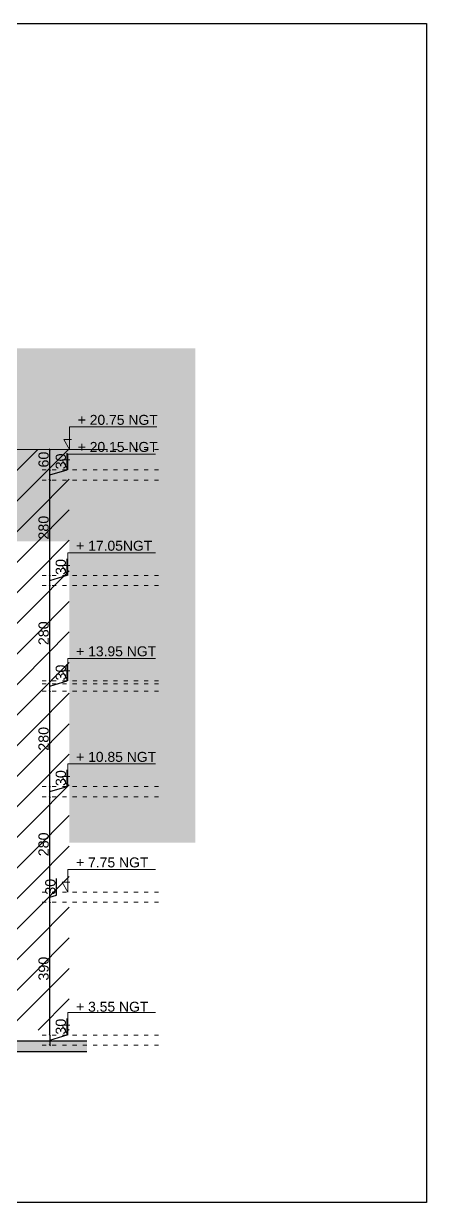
# Model space of a CAD drawing. Header units: millimetres. Extents: x 2804 to 3317, y 6834 to 7064.
# Drawn here: x 2869.42 to 2881.25, y 7029.47 to 7064.09 of the extents above; entities that cross this region are included whole.
import ezdxf

# ---------------------------------------------------------------- set-up
doc = ezdxf.new("R2010")
doc.units = ezdxf.units.MM
doc.header["$PDMODE"] = 1
doc.linetypes.add('ACAD_ISO03W100', pattern=[30, 12, -18])
for name, color, linetype, lineweight in [('cotation', 3, 'Continuous', 30), ('PORT-FEN', 2, 'Continuous', 0), ('structure grt', 150, 'Continuous', 0), ('TopoAlt_T', 3, 'Continuous', 30), ('zin fin', 6, 'Continuous', 9), ('Zin inter', 80, 'ACAD_ISO03W100', 5), ('Zin mur', 30, 'Continuous', 30)]:
    doc.layers.add(name, color=color, linetype=linetype, lineweight=lineweight)
doc.layers.add('zin hatch mur', color=8, linetype='Continuous')
doc.styles.add('ARIAL', font='arial.ttf')
doc.styles.get("Standard").update_dxf_attribs({"font": 'arial.ttf'})
doc.dimstyles.new('cotation 100', dxfattribs={"dimtxt": 0.2, "dimasz": 0.04, "dimexe": 0, "dimexo": 0, "dimgap": 0.03, "dimtad": 1, "dimdec": 0, "dimlfac": 100, "dimdsep": 46, "dimtxsty": 'ARIAL', "dimblk": 'OBLIQUE', "dimcen": 0.09, "dimse1": 1, "dimse2": 1, "dimclrd": 256, "dimclre": 256, "dimclrt": 256, "dimadec": 3, "dimazin": 2, "dimtfac": 1, "dimtdec": 0, "dimtofl": 0, "dimtmove": 1, "dimatfit": 3, "dimfxl": 0, "dimtolj": 1, "dimtzin": 0, "dimlwd": -1, "dimlwe": -1, "dimarcsym": 0})

# ---------------------------------------------------------------- blocks, each defined once
blk = doc.blocks.new('_Oblique')
at = {"color": 0, "linetype": 'ByBlock', "lineweight": -2}
blk.add_line((-0.5, -0.5), (0.5, 0.5), dxfattribs=at)
blk = doc.blocks.new('*D223')
at = {"layer": 'cotation', "transparency": 16777216}
blk.add_line((2870.192, 7034.386), (2870.192, 7038.286), dxfattribs=at)
at = {"layer": 'Defpoints', "color": 0, "transparency": 16777216}
for p in [(2870.192, 7038.286), (2873.381, 7038.286), (2873.381, 7034.386)]:
    blk.add_point(p, dxfattribs=at)
at = {"layer": 'cotation', "transparency": 16777216, "xscale": 0.04, "yscale": 0.04, "zscale": 0.04}
for p, rotation in [((2870.192, 7038.286), 90), ((2870.192, 7034.386), 270)]:
    blk.add_blockref('_Oblique', p, dxfattribs=dict(at, rotation=rotation))
at = {"layer": 'cotation', "transparency": 16777216, "insert": (2870.009, 7036.336), "char_height": 0.3, "attachment_point": 5, "rotation": 90, "style": 'ARIAL'}
blk.add_mtext('\\A1;390', dxfattribs=at)
blk = doc.blocks.new('*D224')
at = {"layer": 'cotation', "transparency": 16777216}
for p, q in [((2870.39, 7038.496), (2870.39, 7038.984)), ((2870.192, 7038.286), (2870.192, 7038.586)), ((2870.192, 7038.436), (2870.39, 7038.496))]:
    blk.add_line(p, q, dxfattribs=at)
at = {"layer": 'Defpoints', "color": 0, "transparency": 16777216}
for p in [(2870.192, 7038.586), (2870.192, 7038.586), (2873.381, 7038.286)]:
    blk.add_point(p, dxfattribs=at)
at = {"layer": 'cotation', "transparency": 16777216, "xscale": 0.04, "yscale": 0.04, "zscale": 0.04}
for p, rotation in [((2870.192, 7038.586), 90), ((2870.192, 7038.286), 270)]:
    blk.add_blockref('_Oblique', p, dxfattribs=dict(at, rotation=rotation))
at = {"layer": 'cotation', "transparency": 16777216, "insert": (2870.207, 7038.74), "char_height": 0.3, "attachment_point": 5, "rotation": 90, "style": 'ARIAL'}
blk.add_mtext('\\A1;30', dxfattribs=at)
blk = doc.blocks.new('*D225')
at = {"layer": 'cotation', "transparency": 16777216}
blk.add_line((2870.192, 7038.586), (2870.192, 7041.386), dxfattribs=at)
at = {"layer": 'Defpoints', "color": 0, "transparency": 16777216}
for p in [(2870.192, 7041.386), (2870.192, 7041.386), (2870.192, 7038.586)]:
    blk.add_point(p, dxfattribs=at)
at = {"layer": 'cotation', "transparency": 16777216, "xscale": 0.04, "yscale": 0.04, "zscale": 0.04}
for p, rotation in [((2870.192, 7041.386), 90), ((2870.192, 7038.586), 270)]:
    blk.add_blockref('_Oblique', p, dxfattribs=dict(at, rotation=rotation))
at = {"layer": 'cotation', "transparency": 16777216, "insert": (2870.009, 7039.986), "char_height": 0.3, "attachment_point": 5, "rotation": 90, "style": 'ARIAL'}
blk.add_mtext('\\A1;280', dxfattribs=at)
blk = doc.blocks.new('*D226')
at = {"layer": 'cotation', "transparency": 16777216}
for p, q in [((2870.697, 7041.688), (2870.697, 7042.176)), ((2870.192, 7041.536), (2870.697, 7041.688)), ((2870.192, 7041.386), (2870.192, 7041.686))]:
    blk.add_line(p, q, dxfattribs=at)
at = {"layer": 'Defpoints', "color": 0, "transparency": 16777216}
for p in [(2870.192, 7041.686), (2870.192, 7041.686), (2870.192, 7041.386)]:
    blk.add_point(p, dxfattribs=at)
at = {"layer": 'cotation', "transparency": 16777216, "xscale": 0.04, "yscale": 0.04, "zscale": 0.04}
for p, rotation in [((2870.192, 7041.686), 90), ((2870.192, 7041.386), 270)]:
    blk.add_blockref('_Oblique', p, dxfattribs=dict(at, rotation=rotation))
at = {"layer": 'cotation', "transparency": 16777216, "insert": (2870.514, 7041.932), "char_height": 0.3, "attachment_point": 5, "rotation": 90, "style": 'ARIAL'}
blk.add_mtext('\\A1;30', dxfattribs=at)
blk = doc.blocks.new('*D227')
at = {"layer": 'cotation', "transparency": 16777216}
blk.add_line((2870.192, 7041.686), (2870.192, 7044.486), dxfattribs=at)
at = {"layer": 'Defpoints', "color": 0, "transparency": 16777216}
for p in [(2870.192, 7044.486), (2870.192, 7044.486), (2870.192, 7041.686)]:
    blk.add_point(p, dxfattribs=at)
at = {"layer": 'cotation', "transparency": 16777216, "xscale": 0.04, "yscale": 0.04, "zscale": 0.04}
for p, rotation in [((2870.192, 7044.486), 90), ((2870.192, 7041.686), 270)]:
    blk.add_blockref('_Oblique', p, dxfattribs=dict(at, rotation=rotation))
at = {"layer": 'cotation', "transparency": 16777216, "insert": (2870.009, 7043.086), "char_height": 0.3, "attachment_point": 5, "rotation": 90, "style": 'ARIAL'}
blk.add_mtext('\\A1;280', dxfattribs=at)
blk = doc.blocks.new('*D228')
at = {"layer": 'cotation', "transparency": 16777216}
for p, q in [((2870.697, 7044.788), (2870.697, 7045.276)), ((2870.192, 7044.636), (2870.697, 7044.788)), ((2870.192, 7044.486), (2870.192, 7044.786))]:
    blk.add_line(p, q, dxfattribs=at)
at = {"layer": 'Defpoints', "color": 0, "transparency": 16777216}
for p in [(2870.192, 7044.786), (2870.192, 7044.786), (2870.192, 7044.486)]:
    blk.add_point(p, dxfattribs=at)
at = {"layer": 'cotation', "transparency": 16777216, "xscale": 0.04, "yscale": 0.04, "zscale": 0.04}
for p, rotation in [((2870.192, 7044.786), 90), ((2870.192, 7044.486), 270)]:
    blk.add_blockref('_Oblique', p, dxfattribs=dict(at, rotation=rotation))
at = {"layer": 'cotation', "transparency": 16777216, "insert": (2870.514, 7045.032), "char_height": 0.3, "attachment_point": 5, "rotation": 90, "style": 'ARIAL'}
blk.add_mtext('\\A1;30', dxfattribs=at)
blk = doc.blocks.new('*D229')
at = {"layer": 'cotation', "transparency": 16777216}
blk.add_line((2870.192, 7044.786), (2870.192, 7047.586), dxfattribs=at)
at = {"layer": 'Defpoints', "color": 0, "transparency": 16777216}
for p in [(2870.192, 7047.586), (2870.192, 7047.586), (2870.192, 7044.786)]:
    blk.add_point(p, dxfattribs=at)
at = {"layer": 'cotation', "transparency": 16777216, "xscale": 0.04, "yscale": 0.04, "zscale": 0.04}
for p, rotation in [((2870.192, 7047.586), 90), ((2870.192, 7044.786), 270)]:
    blk.add_blockref('_Oblique', p, dxfattribs=dict(at, rotation=rotation))
at = {"layer": 'cotation', "transparency": 16777216, "insert": (2870.009, 7046.186), "char_height": 0.3, "attachment_point": 5, "rotation": 90, "style": 'ARIAL'}
blk.add_mtext('\\A1;280', dxfattribs=at)
blk = doc.blocks.new('*D230')
at = {"layer": 'cotation', "transparency": 16777216}
for p, q in [((2870.697, 7047.888), (2870.697, 7048.376)), ((2870.192, 7047.736), (2870.697, 7047.888)), ((2870.192, 7047.586), (2870.192, 7047.886))]:
    blk.add_line(p, q, dxfattribs=at)
at = {"layer": 'Defpoints', "color": 0, "transparency": 16777216}
for p in [(2870.192, 7047.886), (2870.192, 7047.886), (2870.192, 7047.586)]:
    blk.add_point(p, dxfattribs=at)
at = {"layer": 'cotation', "transparency": 16777216, "xscale": 0.04, "yscale": 0.04, "zscale": 0.04}
for p, rotation in [((2870.192, 7047.886), 90), ((2870.192, 7047.586), 270)]:
    blk.add_blockref('_Oblique', p, dxfattribs=dict(at, rotation=rotation))
at = {"layer": 'cotation', "transparency": 16777216, "insert": (2870.514, 7048.132), "char_height": 0.3, "attachment_point": 5, "rotation": 90, "style": 'ARIAL'}
blk.add_mtext('\\A1;30', dxfattribs=at)
blk = doc.blocks.new('*D231')
at = {"layer": 'cotation', "transparency": 16777216}
blk.add_line((2870.192, 7047.886), (2870.192, 7050.686), dxfattribs=at)
at = {"layer": 'Defpoints', "color": 0, "transparency": 16777216}
for p in [(2870.192, 7050.686), (2870.192, 7050.686), (2870.192, 7047.886)]:
    blk.add_point(p, dxfattribs=at)
at = {"layer": 'cotation', "transparency": 16777216, "xscale": 0.04, "yscale": 0.04, "zscale": 0.04}
for p, rotation in [((2870.192, 7050.686), 90), ((2870.192, 7047.886), 270)]:
    blk.add_blockref('_Oblique', p, dxfattribs=dict(at, rotation=rotation))
at = {"layer": 'cotation', "transparency": 16777216, "insert": (2870.009, 7049.286), "char_height": 0.3, "attachment_point": 5, "rotation": 90, "style": 'ARIAL'}
blk.add_mtext('\\A1;280', dxfattribs=at)
blk = doc.blocks.new('*D232')
at = {"layer": 'cotation', "transparency": 16777216}
for p, q in [((2870.697, 7050.988), (2870.697, 7051.476)), ((2870.192, 7050.836), (2870.697, 7050.988)), ((2870.192, 7050.686), (2870.192, 7050.986))]:
    blk.add_line(p, q, dxfattribs=at)
at = {"layer": 'Defpoints', "color": 0, "transparency": 16777216}
for p in [(2870.192, 7050.986), (2870.192, 7050.986), (2870.192, 7050.686)]:
    blk.add_point(p, dxfattribs=at)
at = {"layer": 'cotation', "transparency": 16777216, "xscale": 0.04, "yscale": 0.04, "zscale": 0.04}
for p, rotation in [((2870.192, 7050.986), 90), ((2870.192, 7050.686), 270)]:
    blk.add_blockref('_Oblique', p, dxfattribs=dict(at, rotation=rotation))
at = {"layer": 'cotation', "transparency": 16777216, "insert": (2870.514, 7051.232), "char_height": 0.3, "attachment_point": 5, "rotation": 90, "style": 'ARIAL'}
blk.add_mtext('\\A1;30', dxfattribs=at)
blk = doc.blocks.new('*D233')
at = {"layer": 'cotation', "transparency": 16777216}
blk.add_line((2870.192, 7050.986), (2870.192, 7051.586), dxfattribs=at)
at = {"layer": 'Defpoints', "color": 0, "transparency": 16777216}
for p in [(2869.852, 7051.586), (2870.192, 7051.586), (2870.192, 7050.986)]:
    blk.add_point(p, dxfattribs=at)
at = {"layer": 'cotation', "transparency": 16777216, "xscale": 0.04, "yscale": 0.04, "zscale": 0.04}
for p, rotation in [((2870.192, 7051.586), 90), ((2870.192, 7050.986), 270)]:
    blk.add_blockref('_Oblique', p, dxfattribs=dict(at, rotation=rotation))
at = {"layer": 'cotation', "transparency": 16777216, "insert": (2870.009, 7051.286), "char_height": 0.3, "attachment_point": 5, "rotation": 90, "style": 'ARIAL'}
blk.add_mtext('\\A1;60', dxfattribs=at)
blk = doc.blocks.new('*D222')
at = {"layer": 'cotation', "transparency": 16777216}
for p, q in [((2870.697, 7034.388), (2870.697, 7034.876)), ((2870.192, 7034.236), (2870.697, 7034.388)), ((2870.192, 7034.386), (2870.192, 7034.086))]:
    blk.add_line(p, q, dxfattribs=at)
at = {"layer": 'Defpoints', "color": 0, "transparency": 16777216}
for p in [(2870.192, 7034.386), (2870.192, 7034.086), (2870.192, 7034.086)]:
    blk.add_point(p, dxfattribs=at)
at = {"layer": 'cotation', "transparency": 16777216, "xscale": 0.04, "yscale": 0.04, "zscale": 0.04}
for p, rotation in [((2870.192, 7034.386), 90), ((2870.192, 7034.086), 270)]:
    blk.add_blockref('_Oblique', p, dxfattribs=dict(at, rotation=rotation))
at = {"layer": 'cotation', "transparency": 16777216, "insert": (2870.514, 7034.632), "char_height": 0.3, "attachment_point": 5, "rotation": 90, "style": 'ARIAL'}
blk.add_mtext('\\A1;30', dxfattribs=at)

msp = doc.modelspace()

# ---------------------------------------------------------------- hatches: boundary and pattern name
at = {"layer": 'cotation'}
h = msp.add_hatch(color=256, dxfattribs=at)
h.dxf.hatch_style = 1
h.set_gradient(color1=(213, 218, 220), tint=1, name='CURVED')
h.paths.add_polyline_path([(2846.976, 7042.253), (2843.647, 7042.253), (2843.647, 7054.549), (2874.463, 7054.549), (2874.463, 7040.037), (2870.76, 7040.037), (2870.76, 7048.886), (2856.972, 7048.886), (2856.972, 7051.586), (2847.187, 7051.586), (2847.187, 7050.986), (2846.976, 7050.986)])
at = {"layer": 'zin fin'}
h = msp.add_hatch(dxfattribs=at)
h.set_pattern_fill('ANSI31', color=256, scale=0.2)
h.set_pattern_definition([(45, (-49.6671, 41.57215), (-0.449012806, 0.449012806), [])])
h.paths.add_polyline_path([(2868.367, 7051.586), (2870.763, 7051.586), (2870.763, 7034.528), (2868.367, 7034.528)])
at = {"layer": 'zin hatch mur'}
h = msp.add_hatch(color=256, dxfattribs=at)
h.dxf.hatch_style = 1
h.paths.add_polyline_path([(2871.28, 7034.206), (2844.577, 7034.206), (2844.577, 7034.006), (2843.788, 7034.006), (2843.64, 7034.006), (2842.356, 7034.006), (2840.997, 7034.006), (2837.63, 7034.006), (2837.63, 7034.206), (2831.786, 7034.206), (2831.786, 7033.906), (2837.33, 7033.906), (2837.33, 7033.706), (2844.877, 7033.706), (2844.877, 7033.906), (2871.28, 7033.906)])

# ---------------------------------------------------------------- linework, layer by layer
at = {"layer": 'PORT-FEN'}
for points in [[(2870.825, 7051.876), (2870.603, 7051.876), (2870.767, 7051.584), (2870.767, 7052.245), (2873.337, 7052.245), (2873.337, 7052.245)], [(2870.778, 7051.278), (2870.556, 7051.278), (2870.72, 7050.986), (2870.72, 7051.447), (2873.29, 7051.447), (2873.29, 7051.447)], [(2870.778, 7048.178), (2870.556, 7048.178), (2870.72, 7047.886), (2870.72, 7048.547), (2873.29, 7048.547), (2873.29, 7048.547)], [(2870.778, 7045.078), (2870.556, 7045.078), (2870.72, 7044.786), (2870.72, 7045.447), (2873.29, 7045.447), (2873.29, 7045.447)], [(2870.778, 7041.978), (2870.556, 7041.978), (2870.72, 7041.686), (2870.72, 7042.347), (2873.29, 7042.347), (2873.29, 7042.347)], [(2870.778, 7038.878), (2870.556, 7038.878), (2870.72, 7038.586), (2870.72, 7039.247), (2873.29, 7039.247), (2873.29, 7039.247)], [(2870.778, 7034.678), (2870.556, 7034.678), (2870.72, 7034.386), (2870.72, 7035.047), (2873.29, 7035.047), (2873.29, 7035.047)], [(2870.778, 7034.678), (2870.556, 7034.678), (2870.72, 7034.386), (2870.72, 7035.047), (2873.29, 7035.047), (2873.29, 7035.047)]]:
    msp.add_lwpolyline(points, dxfattribs=at)
at = {"layer": 'TopoAlt_T'}
msp.add_lwpolyline([(2881.253, 7029.471), (2828.239, 7029.471), (2828.239, 7064.09), (2881.253, 7064.09)], close=True, dxfattribs=at)
at = {"layer": 'zin fin'}
msp.add_line((2871.823, 7051.586), (2868.367, 7051.586), dxfattribs=at)
at = {"layer": 'Zin inter', "ltscale": 0.01}
for p, q in [((2873.381, 7051.586), (2869.852, 7051.586)), ((2873.381, 7050.986), (2869.852, 7050.986)), ((2873.381, 7050.686), (2869.852, 7050.686)), ((2873.381, 7047.886), (2869.852, 7047.886)), ((2873.381, 7047.586), (2869.852, 7047.586)), ((2873.381, 7044.786), (2869.852, 7044.786)), ((2873.381, 7044.696), (2869.852, 7044.696)), ((2873.381, 7044.486), (2869.852, 7044.486)), ((2873.381, 7041.686), (2869.852, 7041.686)), ((2873.381, 7041.386), (2869.852, 7041.386)), ((2873.381, 7038.586), (2869.852, 7038.586)), ((2873.381, 7038.286), (2869.852, 7038.286)), ((2873.381, 7034.386), (2869.852, 7034.386)), ((2873.381, 7034.086), (2869.852, 7034.086))]:
    msp.add_line(p, q, dxfattribs=at)
at = {"layer": 'Zin mur'}
for p, q in [((2871.28, 7034.206), (2867.167, 7034.206)), ((2844.877, 7033.906), (2871.28, 7033.906))]:
    msp.add_line(p, q, dxfattribs=at)

# ---------------------------------------------------------------- texts
at = {"layer": 'structure grt', "ltscale": 0.5, "char_height": 0.2925, "width": 20.61948, "attachment_point": 1}
for s, insert in [('{\\C1;+ 20.75 NGT}', (2871.01, 7052.599)), ('{\\C1;+ 20.15 NGT}', (2871.01, 7051.804)), ('{\\C1;+ 17.05NGT}', (2870.963, 7048.902)), ('{\\C1;+ 13.95 NGT}', (2870.963, 7045.802)), ('{\\C1;+ 10.85 NGT}', (2870.963, 7042.702)), ('{\\C1;+ 7.75 NGT}', (2870.963, 7039.602)), ('{\\C1;+ 3.55 NGT}', (2870.962, 7035.364))]:
    msp.add_mtext(s, dxfattribs=dict(at, insert=insert))

# ---------------------------------------------------------------- dimensions: what is measured, and where the dimension line sits
at = {"layer": 'cotation'}
for base, p1, p2, picture, middle in [((2870.192, 7051.586), (2870.192, 7050.986), (2869.852, 7051.586), '*D233', (2870.009, 7051.286)), ((2870.192, 7050.986), (2870.192, 7050.686), (2870.192, 7050.986), '*D232', (2870.514, 7051.018)), ((2870.192, 7050.686), (2870.192, 7047.886), (2870.192, 7050.686), '*D231', (2870.009, 7049.286)), ((2870.192, 7047.886), (2870.192, 7047.586), (2870.192, 7047.886), '*D230', (2870.514, 7047.918)), ((2870.192, 7047.586), (2870.192, 7044.786), (2870.192, 7047.586), '*D229', (2870.009, 7046.186)), ((2870.192, 7044.786), (2870.192, 7044.486), (2870.192, 7044.786), '*D228', (2870.514, 7044.818)), ((2870.192, 7044.486), (2870.192, 7041.686), (2870.192, 7044.486), '*D227', (2870.009, 7043.086)), ((2870.192, 7041.686), (2870.192, 7041.386), (2870.192, 7041.686), '*D226', (2870.514, 7041.718)), ((2870.192, 7041.386), (2870.192, 7038.586), (2870.192, 7041.386), '*D225', (2870.009, 7039.986)), ((2870.192, 7038.586), (2873.381, 7038.286), (2870.192, 7038.586), '*D224', (2870.207, 7038.526)), ((2870.192, 7038.286), (2873.381, 7034.386), (2873.381, 7038.286), '*D223', (2870.009, 7036.336)), ((2870.192, 7034.086), (2870.192, 7034.386), (2870.192, 7034.086), '*D222', (2870.514, 7034.418))]:
    dim = msp.add_linear_dim(base=base, p1=p1, p2=p2, angle=90, dimstyle='cotation 100', override={"dimtxt": 0.3}, dxfattribs=at)
    dim.commit()
    dim.dimension.update_dxf_attribs({"geometry": picture, "text_midpoint": middle})

doc.saveas('drawing.dxf')
